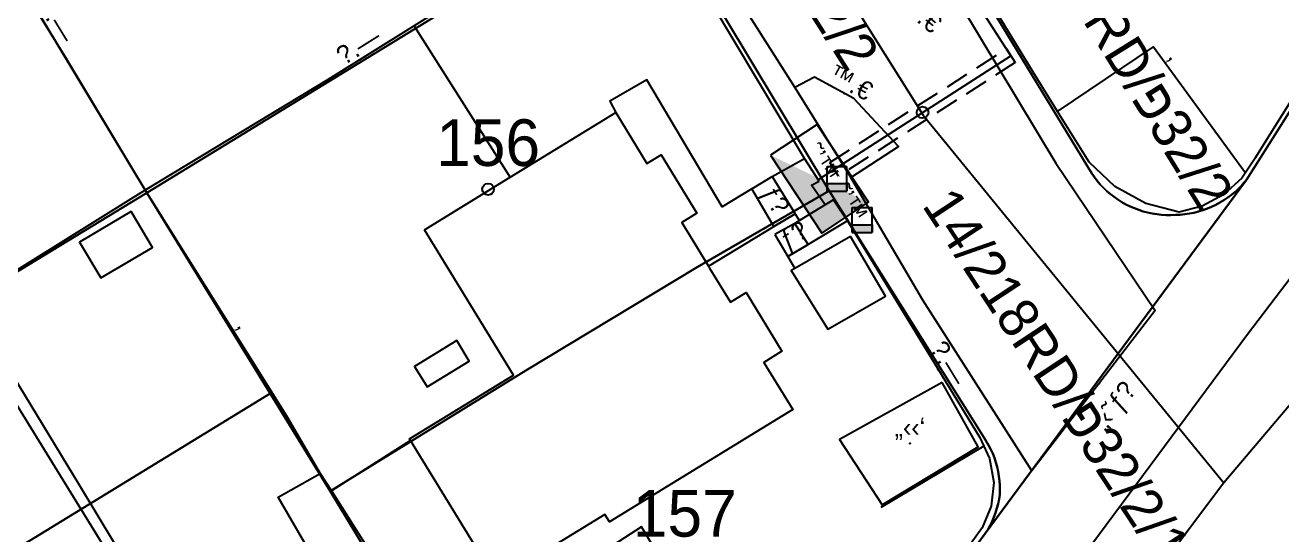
# Model space of a CAD drawing. Header units: metres. Extents: x 218299 to 220222, y 572714 to 574340.
# Drawn here: x 219208 to 219262, y 573349.9 to 573371.7 of the extents above; entities that cross this region are included whole.
import ezdxf
from ezdxf.enums import TextEntityAlignment as Align

# ---------------------------------------------------------------- set-up
doc = ezdxf.new("R2010")
doc.units = ezdxf.units.M
doc.header["$MEASUREMENT"] = 0
doc.linetypes.add('DASH15', pattern=[1.5, 1, -0.5])
for name, color, linetype in [('1602', 44, 'Continuous'), ('1603', 44, 'Continuous'), ('6151', 102, 'CABLEUNDEXIST03'), ('6261', 7, 'Continuous'), ('6701', 7, 'DASH15'), ('6916', 7, 'Continuous'), ('A_POINTS', 2, 'Continuous'), ('M2200', 253, 'Continuous'), ('M2207', 253, 'Continuous'), ('M2401', 7, 'Continuous'), ('M2404', 7, 'Continuous'), ('M2407', 253, 'Continuous'), ('M2408', 253, 'Continuous'), ('M2412', 253, 'Continuous'), ('M2420', 253, 'Continuous'), ('M2601', 253, 'Continuous'), ('M2602', 253, 'Continuous'), ('M2605', 253, 'Continuous'), ('M2612', 253, 'Continuous'), ('M5235', 253, 'Continuous')]:
    doc.layers.add(name, color=color, linetype=linetype)
doc.styles.add('HEBTXT', font='HEBTXT')
doc.styles.add('MAVAT_HEBTXT', font='HEBTXT')
doc.linetypes.add('CABLEUNDEXIST03', pattern='A,3.5,[222,elecad.shx,S=0.01,R=0,X=0,Y=0],1.5', length=5)

# ---------------------------------------------------------------- blocks, each defined once
blk = doc.blocks.new('6261')
blk.add_lwpolyline([(-2, -1.2), (2, -1.2), (2, 1.2), (-2, 1.2)], close=True)
at = {"color": 0}
blk.add_solid([(2, 1.2), (-2, -1.2), (2, -1.2)], dxfattribs=at)
at = {"color": 0, "style": 'HEBTXT'}
blk.add_attdef('PIL_NAME', (2.689, 2.418), '', height=1.7, dxfattribs=at)
at = {"style": 'HEBTXT'}
blk.add_attdef('CAMUT_MONIM', (2.489, 0.218), '', height=1.7, dxfattribs=at)
at = {"color": 0, "style": 'HEBTXT', "flags": 1}
for tag, p in [('TYPE', (2.585, -1.773)), ('MAP_TYPE', (2.689, -3.782))]:
    blk.add_attdef(tag, p, '', height=1.7, dxfattribs=at)
blk = doc.blocks.new('6916')
at = {"layer": 'A_POINTS'}
blk.add_circle((0, 0), 0.25, dxfattribs=at)
at = {"color": 0, "style": 'HEBTXT'}
for tag, p in [('HTCH', (0.006, 3.527)), ('PIPE', (0.049, 1.33))]:
    blk.add_attdef(tag, text='', height=1.7, dxfattribs=at).set_placement(p, align=Align.MIDDLE_CENTER)
blk = doc.blocks.new('1603')
at = {"layer": 'A_POINTS'}
blk.add_circle((0, 0), 0.25, dxfattribs=at)
at = {"color": 0, "style": 'HEBTXT'}
blk.add_attdef('PARCEL_NUM', text='', height=2, dxfattribs=at).set_placement((0, 1), align=Align.CENTER)
at = {"color": 0, "style": 'HEBTXT', "flags": 1}
blk.add_attdef('LOT_NUM', text='', height=2, dxfattribs=at).set_placement((0, -2.5), align=Align.CENTER)
blk = doc.blocks.new('M2404')
blk.add_circle((0, 0), 0.025)
at = {"style": 'MAVAT_HEBTXT'}
blk.add_attdef('NAME', text='', height=0.8, dxfattribs=at).set_placement((0, 1.59), align=Align.MIDDLE)
blk = doc.blocks.new('M2408')
blk.add_circle((0, 0), 0.025)
at = {"style": 'MAVAT_HEBTXT'}
blk.add_attdef('NAME', text='', height=0.8, dxfattribs=at).set_placement((0, 1.59), align=Align.MIDDLE)
blk = doc.blocks.new('M2601')
blk.add_circle((0, 0), 0.025)
at = {"style": 'MAVAT_HEBTXT'}
blk.add_attdef('NAME', text='', height=0.8, dxfattribs=at).set_placement((0, 1.59), align=Align.MIDDLE)
blk = doc.blocks.new('M2605')
blk.add_circle((0, 0), 0.025)
at = {"style": 'MAVAT_HEBTXT'}
blk.add_attdef('NAME', text='', height=0.8, dxfattribs=at).set_placement((0, 1.59), align=Align.MIDDLE)
blk = doc.blocks.new('M2612')
blk.add_circle((0, 0), 0.025)
at = {"style": 'MAVAT_HEBTXT'}
blk.add_attdef('NAME', text='', height=0.8, dxfattribs=at).set_placement((0, 1.59), align=Align.MIDDLE)
blk = doc.blocks.new('M2207')
blk.add_circle((0, 0), 0.025)
at = {"style": 'MAVAT_HEBTXT'}
blk.add_attdef('NAME', text='', height=0.8, dxfattribs=at).set_placement((0, 1.59), align=Align.MIDDLE)
blk = doc.blocks.new('M2412')
blk.add_circle((0, 0), 0.025)
at = {"style": 'MAVAT_HEBTXT'}
blk.add_attdef('NAME', text='', height=0.8, dxfattribs=at).set_placement((0, 1.59), align=Align.MIDDLE)
blk = doc.blocks.new('*U89')
at = {"linetype": 'Continuous'}
for p, q in [((-0.85, 0), (-0.85, -0.66)), ((0.85, 0), (0.85, -0.66))]:
    blk.add_line(p, q, dxfattribs=at)
blk.add_solid([(-0.85, 0), (-0.85, -0.66), (0.85, -0.66)], dxfattribs=at)
at = {"linetype": 'Continuous', "extrusion": (0, 0, -1)}
blk.add_solid([(0.85, 0), (-0.85, 0), (-0.85, -0.66)], dxfattribs=at)
blk = doc.blocks.new('M5235')
for points in [[(-0.85, 1.47), (0.85, 1.47)], [(-0.85, -0.66), (-0.85, 1.47)], [(0.85, -0.66), (0.85, 1.47)], [(-0.85, 0), (0.85, 0)], [(-0.85, -0.66), (0.85, -0.66)]]:
    blk.add_lwpolyline(points)
at = {"linetype": 'Continuous'}
blk.add_blockref('*U89', (0, 0), dxfattribs=at)
at = {"style": 'MAVAT_HEBTXT', "flags": 1}
for tag, p in [('MARK', (0, 2.72)), ('HEIGHT', (0, -1.92)), ('NAME', (0, -4.48))]:
    blk.add_attdef(tag, text='', height=0.8, dxfattribs=at).set_placement(p, align=Align.MIDDLE)
blk = doc.blocks.new('111')
at = {"layer": 'M2200'}
for points in [[(219225.169, 573362.967, 579.66), (219228.846, 573365.218, 579.767), (219233.382, 573367.996, 579.9), (219233.382, 573367.996, 579.9), (219234.721, 573365.809, 579.9), (219235.33, 573366.182, 579.66), (219236.865, 573363.676, 579.66), (219236.215, 573363.278, 579.9), (219237.361, 573361.407, 579.9), (219237.413, 573361.322, 579.9), (219238.312, 573359.855, 579.9), (219238.985, 573360.267, 579.42), (219240.523, 573357.754, 579.42), (219239.743, 573357.276, 579.9), (219240.982, 573355.252, 579.9), (219233.112, 573350.433, 580.14), (219232.919, 573350.749, 580.62), (219228.264, 573347.899, 580.62), (219224.572, 573353.928, 580.62), (219224.531, 573353.996, 580.62), (219228.99, 573356.726, 580.62)], [(219206.525, 573357.261, 579.78), (219206.525, 573357.261, 579.78), (219214.289, 573344.683, 579.78), (219206.207, 573339.693, 579.78), (219201.264, 573347.7, 579.78), (219200.552, 573347.261, 579.54), (219198.984, 573349.801, 579.54), (219199.709, 573350.248, 579.78), (219198.455, 573352.28, 579.78)]]:
    blk.add_polyline3d(points, close=True, dxfattribs=at)
at = {"layer": 'M2207'}
for points in [[(219212.576, 573363.741, 579.24), (219210.356, 573362.432, 579.24), (219211.262, 573360.895, 579.24), (219213.482, 573362.205, 579.24), (219212.576, 573363.741, 579.24)], [(219243.472, 573362.674, 579.24), (219241.076, 573361.307, 579.24), (219240.923, 573361.219, 579.24), (219242.489, 573358.695, 579.24), (219244.971, 573360.116, 579.24), (219243.472, 573362.674, 579.24)], [(219226.554, 573358.207, 579.36), (219224.744, 573357.102, 579.36), (219225.281, 573356.222, 579.36), (219227.091, 573357.327, 579.36), (219226.554, 573358.207, 579.36)], [(219247.404, 573356.415, 579.6), (219242.992, 573353.968, 579.6), (219244.829, 573351.157, 579.6), (219248.955, 573353.656, 579.6), (219247.404, 573356.415, 579.6)], [(219220.693, 573352.513, 579.6), (219220.693, 573352.513, 579.6), (219221.17, 573351.759, 579.6), (219223.659, 573347.827, 579.6), (219223.853, 573347.517, 579.6), (219223.853, 573347.517, 579.6), (219223.69, 573347.412, 579.616), (219220.209, 573345.168, 579.96), (219220.209, 573345.168, 579.96), (219220.038, 573345.448, 579.948), (219218.411, 573348.11, 579.84), (219220.182, 573349.243, 579.84), (219218.886, 573351.488, 579.72)]]:
    blk.add_polyline3d(points, close=True, dxfattribs=at)
at = {"layer": 'M2401'}
for points in [[(219252.182, 573347.264, 577.26), (219255.764, 573352.081, 577.02), (219260.516, 573358.489, 576.54), (219263.581, 573362.502, 576.3)], [(219241.077, 573369.06, 576.812), (219241.077, 573369.06, 576.812), (219243.487, 573365.209, 576.812), (219243.487, 573365.209, 576.812), (219245.524, 573366.54, 576.812), (219243.614, 573368.589, 576.812), (219241.918, 573369.507, 576.812), (219241.077, 573369.06, 576.812)]]:
    blk.add_polyline3d(points, dxfattribs=at)
at = {"layer": 'M2404'}
for points in [[(219252.182, 573347.264, 577.26), (219255.764, 573352.081, 577.02), (219260.516, 573358.489, 576.54), (219263.581, 573362.502, 576.3)], [(219241.077, 573369.06, 576.812), (219241.077, 573369.06, 576.812), (219243.487, 573365.209, 576.812), (219243.487, 573365.209, 576.812), (219245.524, 573366.54, 576.812), (219243.614, 573368.589, 576.812), (219241.918, 573369.507, 576.812), (219241.077, 573369.06, 576.812)]]:
    blk.add_polyline3d(points, dxfattribs=at)
at = {"layer": 'M2407'}
for points in [[(219228.846, 573365.218, 577.14), (219224.724, 573371.718, 577.14)], [(219239.225, 573364.712, 577.183), (219237.957, 573363.946, 577.303), (219234.723, 573369.393, 577.303), (219233.123, 573368.481, 577.303), (219233.382, 573367.996, 577.303)], [(219205.777, 573338.774, 577.183), (219214.903, 573344.452, 577.183), (219210.345, 573352.013, 577.183), (219206.715, 573357.963, 577.183), (219206.24, 573357.694, 577.183), (219206.525, 573357.261, 577.183)], [(219241.13, 573339.133, 577.532), (219234.492, 573350.216, 577.532), (219230.747, 573347.807, 577.772), (219229.832, 573347.165, 577.772), (219229.077, 573346.293, 577.772), (219228.562, 573345.261, 577.772), (219228.322, 573344.168, 577.772), (219229.428, 573342.586, 577.772), (219227.644, 573341.283, 577.772)]]:
    blk.add_polyline3d(points, dxfattribs=at)
at = {"layer": 'M2408'}
for points in [[(219229.279, 573388.398, 574.995), (219232.632, 573382.55, 575.535), (219237.082, 573375.356, 576.075), (219241.077, 573369.06, 576.615)], [(219248.19, 573372.616, 576.435), (219252.284, 573365.815, 576.525), (219256.548, 573359.495, 576.525), (219251.257, 573352.622, 576.885), (219246.567, 573359.946, 576.885), (219243.487, 573365.209, 576.795)]]:
    blk.add_polyline3d(points, dxfattribs=at)
at = {"layer": 'M2412'}
for points in [[(219240.173, 573363.096, 577.183), (219239.225, 573364.712, 577.183), (219239.225, 573364.712, 577.183), (219240.096, 573365.254, 576.823), (219240.096, 573365.254, 576.823), (219241.088, 573363.645, 576.823)], [(219240.222, 573362.76, 577.352), (219240.222, 573362.76, 577.352), (219240.781, 573361.812, 577.352), (219241.649, 573362.336, 576.752), (219241.068, 573363.236, 576.752)]]:
    blk.add_polyline3d(points, close=True, dxfattribs=at)
at = {"layer": 'M2420', "linetype": 'Continuous', "lineweight": -3}
for points in [[(219289.24, 573455.84), (219290.91, 573438.69), (219291.348, 573423.966), (219287.284, 573405.343), (219280.498, 573384.44), (219276.425, 573376.295), (219268.281, 573362.45), (219259.507, 573352.104)], [(219211.8, 573423.19), (219246.59, 573367.88), (219259.507, 573352.104)], [(219259.507, 573352.104), (219234.7, 573319.12), (219223.443, 573302.297)]]:
    blk.add_lwpolyline(points, dxfattribs=at)
at = {"layer": 'M2601'}
for points in [[(219252.359, 573368.041, 578.972), (219256.481, 573370.815, 578.492), (219260.429, 573365.412, 578.253)], [(219213.174, 573364.659, 578.623), (219219.235, 573354.978, 578.623), (219220.693, 573352.513, 578.623)], [(219241.279, 573363.355, 577.663), (219241.068, 573363.236, 577.687), (219240.222, 573362.76, 577.783)], [(219224.572, 573353.928, 579.223), (219221.17, 573351.759, 579.103)]]:
    blk.add_polyline3d(points, dxfattribs=at)
at = {"layer": 'M2602'}
for points in [[(219242.734, 573364.254, 578.252), (219242.383, 573364.028, 578.252), (219242.383, 573364.028, 578.252), (219241.794, 573364.877, 578.252), (219242.116, 573365.048, 578.252)], [(219242.383, 573364.028, 577.832), (219241.279, 573363.355, 577.832), (219241.279, 573363.355, 577.832), (219241.088, 573363.645, 577.832)], [(219237.361, 573361.407, 578.912), (219240.173, 573363.096, 578.826), (219241.088, 573363.645, 578.798), (219241.088, 573363.645, 578.798)], [(219249.189, 573353.681, 578.382), (219244.767, 573351.043, 578.143)], [(219249.127, 573350.176, 578.612), (219243.516, 573342.409, 579.092), (219241.13, 573339.133, 579.216), (219238.886, 573336.052, 579.332), (219234.456, 573330.136, 579.092), (219234.456, 573330.136, 579.092)]]:
    blk.add_polyline3d(points, dxfattribs=at)
at = {"layer": 'M2605'}
for points in [[(219260.845, 573366.032, 576.812), (219264.296, 573371.544, 576.812), (219271.775, 573383.459, 576.572), (219271.775, 573383.459, 576.572), (219271.775, 573383.459, 576.572), (219266.999, 573391.245, 576.802), (219266.837, 573391.507, 576.81), (219266.791, 573391.583, 576.812), (219265.118, 573394.722, 577.052), (219258.783, 573405.059, 577.052), (219258.783, 573405.059, 577.052), (219255.664, 573403.152, 576.927), (219252.782, 573401.39, 576.812), (219245.792, 573397.258, 576.82), (219244.647, 573396.581, 576.822), (219244.131, 573396.276, 576.822), (219241.98, 573395.005, 576.825)], [(219204.647, 573378.632, 576.103), (219207.998, 573373.189, 576.103), (219208.116, 573372.996, 576.103), (219209.771, 573370.307, 576.103), (219213.174, 573364.659, 576.103)], [(219239.225, 573364.712, 577.303), (219240.096, 573365.254, 577.303), (219241.484, 573366.02, 577.183), (219241.484, 573366.02, 577.183), (219237.478, 573372.714, 577.183), (219236.062, 573374.986, 577.183), (219231.728, 573372.224, 577.183), (219230.058, 573375.058, 577.063), (219230.058, 573375.058, 577.063), (219224.724, 573371.718, 577.063), (219221.033, 573369.406, 577.063), (219213.174, 573364.659, 577.286), (219213.174, 573364.659, 577.286), (219212.575, 573364.297, 577.303), (219205.32, 573359.781, 577.303), (219196.049, 573354.402, 577.303), (219196.049, 573354.402, 577.303), (219196.256, 573354.122, 577.303)], [(219260.845, 573366.032, 576.812), (219260.275, 573365.182, 576.812), (219259.498, 573364.472, 576.812), (219258.572, 573363.971, 576.812), (219257.582, 573363.712, 576.812), (219256.153, 573364.083, 576.8), (219254.818, 573364.82, 576.839), (219253.713, 573365.868, 576.926), (219252.932, 573367.115, 577.052), (219252.359, 573368.041, 577.052), (219251.313, 573369.728, 577.052), (219248.218, 573374.802, 577.052)], [(219243.331, 573363.351, 577.303), (219243.331, 573363.351, 577.303), (219241.649, 573362.336, 577.303), (219240.781, 573361.812, 577.303), (219240.781, 573361.812, 577.303), (219241.076, 573361.307, 577.303)], [(219243.331, 573363.351, 577.303), (219249.015, 573354.049, 577.412), (219249.442, 573353.149, 577.412), (219249.616, 573352.128, 577.412), (219249.501, 573351.1, 577.412), (219249.127, 573350.176, 577.412)]]:
    blk.add_polyline3d(points, dxfattribs=at)
at = {"layer": 'M2612'}
for points in [[(219242.116, 573365.048, 578.263), (219241.484, 573366.02, 578.263)], [(219242.734, 573364.254, 578.023), (219243.331, 573363.351, 578.023)]]:
    blk.add_polyline3d(points, dxfattribs=at)
at = {"layer": 'M2207'}
ref = blk.add_blockref('M2207', (219246.018, 573353.797), dxfattribs=dict(at, xscale=0.5, yscale=0.5, zscale=0.5))
ref.add_attrib('NAME', '„‹‹‘', dxfattribs={"layer": '0', "height": 0.8, "style": 'MAVAT_HEBTXT'}).set_placement((219246.018, 573354.422), align=Align.MIDDLE)
at = {"layer": 'M2404'}
ref = blk.add_blockref('M2404', (219246.793, 573372.705), dxfattribs=dict(at, xscale=0.5, yscale=0.5, zscale=0.5))
ref.add_attrib('NAME', '™.€', dxfattribs={"layer": '0', "height": 0.8, "rotation": 320.9868, "style": 'MAVAT_HEBTXT'}).set_placement((219246.447, 573372.278), align=Align.MIDDLE)
ref = blk.add_blockref('M2404', (219243.199, 573368.813), dxfattribs=dict(at, xscale=0.5, yscale=0.5, zscale=0.5))
ref.add_attrib('NAME', '™.€', dxfattribs={"layer": '0', "height": 0.8, "rotation": 331.5676, "style": 'MAVAT_HEBTXT'}).set_placement((219243.461, 573369.296), align=Align.MIDDLE)
at = {"layer": 'M2408'}
ref = blk.add_blockref('M2408', (219254.136, 573356.362), dxfattribs=dict(at, xscale=0.5, yscale=0.5, zscale=0.5))
ref.add_attrib('NAME', '„‹˜ƒ\x8e', dxfattribs={"layer": '0', "height": 0.8, "rotation": 52.4063, "style": 'MAVAT_HEBTXT'}).set_placement((219254.865, 573355.351), align=Align.MIDDLE)
at = {"layer": 'M2412'}
ref = blk.add_blockref('M2412', (219239.693, 573363.916), dxfattribs=dict(at, xscale=0.5, yscale=0.5, zscale=0.5))
ref.add_attrib('NAME', 'ƒ\x8e', dxfattribs={"layer": '0', "height": 0.8, "rotation": 301.6568, "style": 'MAVAT_HEBTXT'}).set_placement((219240.161, 573364.204), align=Align.MIDDLE)
ref = blk.add_blockref('M2412', (219241.625, 573362.321), dxfattribs=dict(at, xscale=0.5, yscale=0.5, zscale=0.5))
ref.add_attrib('NAME', 'ƒ\x8e', dxfattribs={"layer": '0', "height": 0.8, "rotation": 31.1126, "style": 'MAVAT_HEBTXT'}).set_placement((219241.069, 573362.659), align=Align.MIDDLE)
at = {"layer": 'M2601'}
ref = blk.add_blockref('M2601', (219256.984, 573370.127), dxfattribs=dict(at, xscale=0.5, yscale=0.5, zscale=0.5))
ref.add_attrib('NAME', '‚', dxfattribs={"layer": '0', "height": 0.8, "rotation": 306.1545, "style": 'MAVAT_HEBTXT'}).set_placement((219257.428, 573370.452), align=Align.MIDDLE)
ref = blk.add_blockref('M2601', (219216.964, 573358.605), dxfattribs=dict(at, xscale=0.5, yscale=0.5, zscale=0.5))
ref.add_attrib('NAME', '‚', dxfattribs={"layer": '0', "height": 0.8, "rotation": 302.0499, "style": 'MAVAT_HEBTXT'}).set_placement((219217.43, 573358.897), align=Align.MIDDLE)
at = {"layer": 'M2605'}
ref = blk.add_blockref('M2605', (219208.937, 573371.662), dxfattribs=dict(at, xscale=0.5, yscale=0.5, zscale=0.5))
ref.add_attrib('NAME', '\x9a.—', dxfattribs={"layer": '0', "height": 0.8, "rotation": 301.6107, "style": 'MAVAT_HEBTXT'}).set_placement((219209.406, 573371.95), align=Align.MIDDLE)
ref = blk.add_blockref('M2605', (219222.615, 573370.397), dxfattribs=dict(at, xscale=0.5, yscale=0.5, zscale=0.5))
ref.add_attrib('NAME', '\x9a.—', dxfattribs={"layer": '0', "height": 0.8, "rotation": 32.0541, "style": 'MAVAT_HEBTXT'}).set_placement((219222.323, 573370.863), align=Align.MIDDLE)
ref = blk.add_blockref('M2605', (219247.232, 573356.967), dxfattribs=dict(at, xscale=0.5, yscale=0.5, zscale=0.5))
ref.add_attrib('NAME', '\x9a.—', dxfattribs={"layer": '0', "height": 0.8, "rotation": 301.4273, "style": 'MAVAT_HEBTXT'}).set_placement((219247.702, 573357.253), align=Align.MIDDLE)
at = {"layer": 'M2612'}
ref = blk.add_blockref('M2612', (219241.8, 573365.534), dxfattribs=dict(at, xscale=0.5, yscale=0.5, zscale=0.5))
ref.add_attrib('NAME', '˜’™', dxfattribs={"layer": '0', "height": 0.8, "rotation": 303.0461, "style": 'MAVAT_HEBTXT'}).set_placement((219242.261, 573365.834), align=Align.MIDDLE)
ref = blk.add_blockref('M2612', (219243.033, 573363.802), dxfattribs=dict(at, xscale=0.5, yscale=0.5, zscale=0.5))
ref.add_attrib('NAME', '˜’™', dxfattribs={"layer": '0', "height": 0.8, "rotation": 303.4582, "style": 'MAVAT_HEBTXT'}).set_placement((219243.491, 573364.106), align=Align.MIDDLE)
at = {"layer": 'M5235', "xscale": 0.5, "yscale": 0.5, "zscale": 0.5}
for p in [(219242.886, 573364.946, 576.752), (219243.965, 573363.178, 576.872)]:
    blk.add_blockref('M5235', p, dxfattribs=at)

msp = doc.modelspace()

# ---------------------------------------------------------------- linework, layer by layer
at = {"layer": '1602'}
for points in [[(219208.056, 573373.151), (219216.706, 573378.321), (219224.036, 573382.821), (219229.476, 573386.111), (219234.706, 573377.671), (219213.236, 573364.541)], [(219213.236, 573364.541), (219234.706, 573377.671), (219242.556, 573364.631), (219236.886, 573361.361), (219229.516, 573356.921), (219221.116, 573351.751), (219218.546, 573355.941)], [(219186.836, 573359.971), (219192.146, 573363.311), (219199.446, 573367.851), (219208.056, 573373.151), (219213.236, 573364.541), (219191.916, 573351.591)], [(219202.716, 573346.271), (219197.236, 573342.871), (219191.916, 573351.591), (219213.236, 573364.541), (219218.546, 573355.941), (219210.056, 573350.751)], [(219197.236, 573342.871), (219202.716, 573346.271), (219210.056, 573350.751), (219218.546, 573355.941), (219221.116, 573351.751), (219223.686, 573347.521), (219202.496, 573334.151)]]:
    msp.add_lwpolyline(points, close=True, dxfattribs=at)
for points in [[(219234.516, 573329.991), (219249.256, 573349.927), (219260.469, 573365.099), (219272.206, 573383.651)], [(219272.206, 573383.651), (219260.469, 573365.099), (219260.2711, 573364.8703), (219260.131, 573364.7276), (219259.9839, 573364.592), (219259.8303, 573364.464), (219259.6704, 573364.3439), (219259.5048, 573364.2318), (219259.3337, 573364.1282), (219259.1577, 573364.0333), (219258.9772, 573363.9473), (219258.7926, 573363.8704), (219258.6043, 573363.8028), (219258.413, 573363.7448), (219258.219, 573363.6963), (219258.0228, 573363.6576), (219257.8249, 573363.6288), (219257.6258, 573363.6099), (219257.426, 573363.601), (219257.2189, 573363.5925), (219257.0189, 573363.5946), (219256.8193, 573363.6066), (219256.6205, 573363.6286), (219256.4231, 573363.6604), (219256.2275, 573363.7021), (219256.0343, 573363.7536), (219255.8438, 573363.8146), (219255.6567, 573363.8851), (219255.4733, 573363.9648), (219255.2941, 573364.0536), (219255.1196, 573364.1512), (219254.9502, 573364.2575), (219254.7863, 573364.3721), (219254.6283, 573364.4947), (219254.4767, 573364.6251), (219254.3317, 573364.7628), (219254.1939, 573364.9077), (219254.0634, 573365.0593), (219253.9407, 573365.2172), (219253.826, 573365.381), (219245.696, 573378.751)], [(219245.696, 573378.751), (219253.826, 573365.381), (219253.9407, 573365.2172), (219254.0634, 573365.0593), (219254.1939, 573364.9077), (219254.3317, 573364.7628), (219254.4767, 573364.6251), (219254.6283, 573364.4947), (219254.7863, 573364.3721), (219254.9502, 573364.2575), (219255.1196, 573364.1512), (219255.2941, 573364.0536), (219255.4733, 573363.9648), (219255.6567, 573363.8851), (219255.8438, 573363.8146), (219256.0343, 573363.7536), (219256.2275, 573363.7021), (219256.4231, 573363.6604), (219256.6205, 573363.6286), (219256.8193, 573363.6066), (219257.0189, 573363.5946), (219257.2189, 573363.5925), (219257.426, 573363.601), (219257.6258, 573363.6099), (219257.8249, 573363.6288), (219258.0228, 573363.6576), (219258.219, 573363.6963), (219258.413, 573363.7448), (219258.6043, 573363.8028), (219258.7926, 573363.8704), (219258.9772, 573363.9473), (219259.1577, 573364.0333), (219259.3337, 573364.1282), (219259.5048, 573364.2318), (219259.6704, 573364.3439), (219259.8303, 573364.464), (219259.9839, 573364.592), (219260.131, 573364.7276), (219260.2711, 573364.8703), (219260.469, 573365.099), (219249.256, 573349.927), (219249.3613, 573350.097), (219249.458, 573350.272), (219249.5459, 573350.4517), (219249.6246, 573350.6355), (219249.6941, 573350.823), (219249.7541, 573351.0138), (219249.8045, 573351.2073), (219249.8451, 573351.4031), (219249.876, 573351.601), (219249.8818, 573351.8009), (219249.8775, 573352.0008), (219249.8633, 573352.2003), (219249.8391, 573352.3988), (219249.8051, 573352.5959), (219249.7612, 573352.791), (219249.7076, 573352.9837), (219249.6445, 573353.1734), (219249.572, 573353.3598), (219249.4902, 573353.5423), (219249.3994, 573353.7205), (219249.206, 573354.041), (219242.556, 573364.631), (219234.706, 573377.671)], [(219223.686, 573347.521), (219221.116, 573351.751), (219229.516, 573356.921), (219236.886, 573361.361), (219242.556, 573364.631), (219249.206, 573354.041), (219249.3994, 573353.7205), (219249.4902, 573353.5423), (219249.572, 573353.3598), (219249.6445, 573353.1734), (219249.7076, 573352.9837), (219249.7612, 573352.791), (219249.8051, 573352.5959), (219249.8391, 573352.3988), (219249.8633, 573352.2003), (219249.8775, 573352.0008), (219249.8818, 573351.8009), (219249.876, 573351.601), (219249.8451, 573351.4031), (219249.8045, 573351.2073), (219249.7541, 573351.0138), (219249.6941, 573350.823), (219249.6246, 573350.6355), (219249.5459, 573350.4517), (219249.458, 573350.272), (219249.3613, 573350.097), (219249.256, 573349.927), (219234.516, 573329.991)]]:
    msp.add_lwpolyline(points, dxfattribs=at)
at = {"layer": '6151'}
msp.add_lwpolyline([(219242.1341, 573365.1536), (219250.3509, 573370.431), (219245.1889, 573378.4743), (219245.4208, 573379.1095)], dxfattribs=at)
at = {"layer": '6701'}
msp.add_lwpolyline([(219250.162, 573370.726), (219250.54, 573370.137), (219242.956, 573365.266), (219242.578, 573365.855)], close=True, dxfattribs=at)

# ---------------------------------------------------------------- block references
msp.add_blockref('111', (0, 0))
at = {"layer": '1603'}
for p, values in [((219227.9019, 573364.7003), {'PARCEL_NUM': '156'}), ((219236.3482, 573348.7983), {'PARCEL_NUM': '157'})]:
    msp.add_blockref('1603', p, dxfattribs=at).add_auto_attribs(values)
at = {"layer": '6261'}
ref = msp.add_blockref('6261', (219228.9871, 573386.498), dxfattribs=dict(at, rotation=302.5599999999066))
ref.add_attrib('PIL_NAME', '14/218RD/פ32/2/2', (219233.343, 573385.292), dxfattribs={"layer": '0', "color": 0, "height": 1.7, "rotation": 302.56, "style": 'HEBTXT'})
ref = msp.add_blockref('6261', (219245.4208, 573379.1095), dxfattribs=dict(at, rotation=301.7799999999069))
ref.add_attrib('PIL_NAME', '14/218RD/פ32/2', (219249.7598, 573377.8443), dxfattribs={"layer": '0', "color": 0, "height": 1.7, "rotation": 301.78, "style": 'HEBTXT'})
ref = msp.add_blockref('6261', (219242.1341, 573365.1536), dxfattribs=dict(at, rotation=303.3499999999064))
ref.add_attrib('PIL_NAME', '14/218RD/פ32/2/1', (219246.5062, 573364.0078), dxfattribs={"layer": '0', "color": 0, "height": 1.7, "rotation": 303.35, "style": 'HEBTXT'})
at = {"layer": '6916', "rotation": 32.7115}
msp.add_blockref('6916', (219246.559, 573367.996), dxfattribs=at)

doc.saveas('drawing.dxf')
